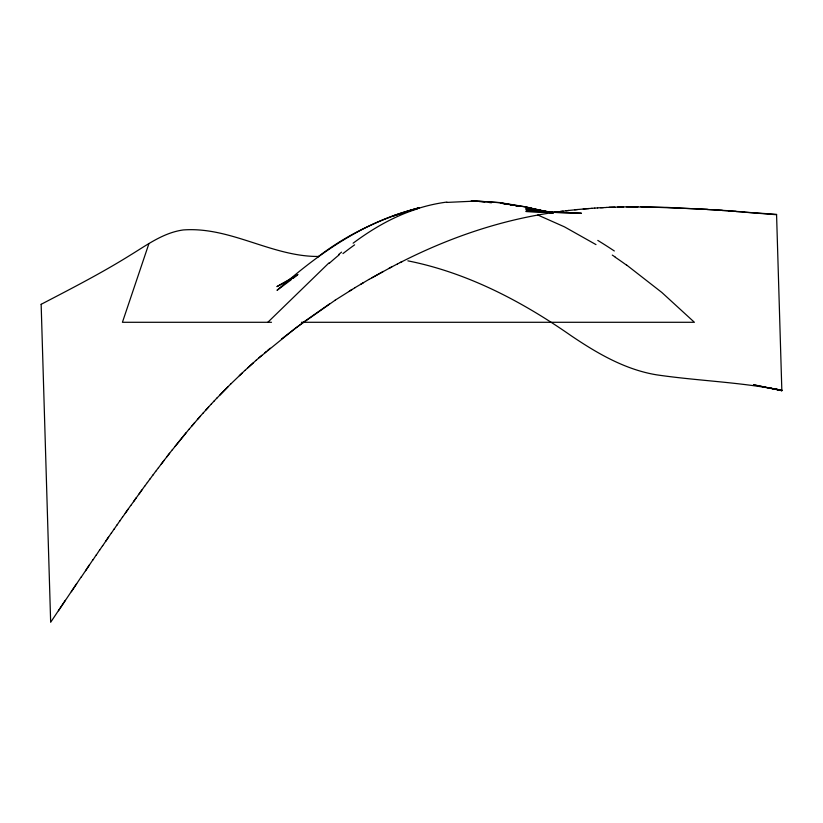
<?xml version="1.0" encoding="UTF-8"?>
<svg xmlns="http://www.w3.org/2000/svg" width="823" height="823" viewBox="0 0 823 823"><rect width="100%" height="100%" fill="white"/><g stroke="black" fill="none" stroke-linecap="round" stroke-linejoin="round"><path stroke-width="1.23" d="M148.963 243.505L122.421 322.287L271.497 322.287M65.295 600.379L50.666 622.27L41.15 304.325M58.443 610.759L76.652 583.63M71.334 591.727L81.374 576.686M81.384 576.923L89.44 564.856M85.613 570.72L92.999 559.65M93.009 559.877L96.363 554.723M96.373 554.949L99.583 550.031M99.593 550.248L102.68 545.536M102.69 545.752L108.554 537.018M105.663 541.421L111.393 532.934M111.393 533.139L114.181 528.922M114.191 529.127L116.948 524.961M116.959 525.156L119.716 521.01M119.716 521.206L122.473 517.07M122.483 517.266L128.007 509.252M125.25 513.346L130.775 505.363M130.785 505.548L136.309 497.648M133.552 501.67L141.854 490.004M139.087 493.985L144.622 486.208M144.632 486.372L147.389 482.443M147.399 482.607L150.167 478.698M150.167 478.852L152.934 474.974M152.944 475.128L155.712 471.281M155.712 471.435L158.479 467.618M158.489 467.762L164.034 460.355M161.257 464.11L169.579 453.216M166.812 456.909L172.357 449.697M172.367 449.821L186.265 432.559M175.145 446.323L189.053 429.236M189.053 429.339L194.619 422.693M191.841 426.047L200.195 416.294M197.407 419.576L202.983 413.156M202.993 413.239L211.357 403.949M205.781 410.132L208.569 407.066M211.367 404.031L214.155 400.955M214.155 401.027L216.943 398.003M216.953 398.075L230.934 383.765M219.751 395.153L228.136 386.594M230.944 383.816L244.956 370.381M267.825 322.287L328.933 262.938M239.349 375.679L242.147 373.035M244.956 370.422L256.179 360.248M247.764 367.84L253.381 362.768M256.19 360.279L261.807 355.351M258.998 357.81L295.591 328.058L335.126 300.241M264.615 352.964L266.487 351.37M267.434 350.577L270.242 348.222M338.86 254.358L341.566 252.147M317.801 257.023C347.697 233.835 382.613 217.735 419.02 207.787L393.785 215.77L419.02 207.993C364.548 220.893 318.234 253.751 277.022 290.334L291.085 279.841M281.497 339.025L304.047 321.762L329.467 303.975M293.091 278.339L297.113 275.335M353.118 243.186C372.541 228.712 393.806 216.336 416.994 209.011M335.115 300.2L354.929 287.752M349.271 291.188L352.1 289.439M354.929 287.711L369.095 279.336M360.597 284.357L363.427 282.68M298.008 274.481L276.909 286.61L293.585 277.762M369.095 279.388L391.789 266.858M371.934 277.762L383.271 271.456M388.95 268.401L397.468 263.916M41.15 304.304C71.364 288.564 101.723 272.999 130.631 254.935C147.152 244.843 163.52 232.672 183.2 229.956C230.697 226.387 272.403 257.177 319.375 256.457M397.468 263.957L402.2 261.519M400.307 262.506C447.784 238.289 498.81 220.554 551.636 212.776M551.626 212.704L568.858 210.482M554.496 212.272L557.366 211.861M560.237 211.47L563.117 211.1M565.987 210.739L577.489 209.556M446.94 202.407L472.814 201.213M574.608 209.762L588.99 208.558M583.229 208.939L591.86 208.342M591.86 208.25L594.741 208.147M594.741 208.054L597.621 207.962M597.611 207.869L603.372 207.643M600.492 207.705L606.253 207.509M606.253 207.406L614.894 207.17M609.133 207.273L623.536 206.954M617.764 206.974L637.948 206.83M626.416 206.789L666.805 207.386L722.131 210.246M301.434 322.287L694.396 322.287L661.826 292.453L626.735 265.109M640.829 206.707L707.214 209.248M553.005 212.365L581.439 213.229L525.897 211.46L553.005 212.365L525.846 209.711L553.005 212.509M707.224 209.484L728.725 210.719M735.978 211.244L722.141 210.513M744.414 211.881L728.746 210.997M735.988 211.542L776.562 214.361L781.84 390.369C740.463 382.047 698.171 380.946 656.528 374.825C624.996 369.62 596.994 353.201 570.895 335.558C521.659 301.218 467.166 272.65 407.869 260.84M744.424 212.19L776.583 214.731M479.284 201.542L484.798 202.016M489.212 202.509L491.424 202.808M500.693 203.096L525.763 206.984L538.17 210.349M553.005 212.457L525.794 208.24L553.015 212.807M500.693 203.127L508.223 204.464M510.723 204.917L513.233 205.359M518.253 206.254L515.743 205.812L518.253 206.192M513.233 205.256L499.427 202.695L471.281 200.74L499.427 202.551L525.753 206.882L553.035 213.311L525.763 207.211L553.015 212.746M770.74 388.127L781.85 390.658L753.477 384.783L781.84 390.452M546.832 212.015L525.774 207.314L530.732 208.6M533.211 209.237L536.935 210.204M775.924 388.888L781.85 390.73L781.829 390.009M537.789 214.998L564.496 226.87L595.986 244.596M612.291 255.089L615.347 257.136M416.922 208.847A210.595 183.395 57 0 1 446.868 202.067M329.313 263.278A411.798 343.5 25.1 0 1 339.261 254.739M342.954 253.587A461.94 389.577 30.2 0 1 354.62 244.843M597.786 240.409A452.084 357.573 46.5 0 1 614.328 250.974M615.285 257.26A378.066 288.153 45.3 0 1 626.673 265.222"/></g></svg>
